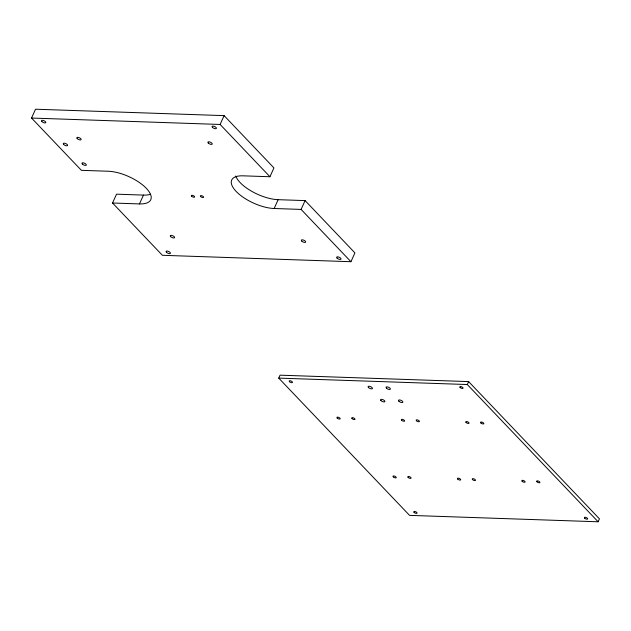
<?xml version="1.0" encoding="UTF-8"?>
<svg xmlns="http://www.w3.org/2000/svg" width="631" height="631" viewBox="0 0 631 631"><rect width="100%" height="100%" fill="white"/><g stroke="black" fill="none" stroke-linecap="round" stroke-linejoin="round"><path stroke-width="0.95" d="M150.47 194.285A29.483 12.036 24.3 0 1 143.466 195.097L116.522 194.182L112.539 203.008L139.475 203.923A29.483 12.036 24.3 0 0 146.353 188.353A29.483 12.036 24.3 0 0 108.327 171.246L81.391 170.331L31.55 118.044L35.533 109.218L224.1 115.631L273.933 167.917L269.95 176.743L243.014 175.828A29.483 12.036 24.3 0 0 236.136 191.406A29.483 12.036 24.3 0 0 274.162 208.506L301.097 209.421L350.939 261.707L354.922 252.881L305.089 200.595L278.153 199.68A29.483 12.036 24.3 0 1 235.734 175.994M139.475 203.923L143.466 195.097M31.55 118.044L220.109 124.457L224.1 115.631M274.162 208.506L278.153 199.68M301.097 209.421L305.089 200.595M278.728 378.119L280.061 375.177L468.62 381.589L599.45 518.84L598.125 521.782L409.558 515.369L278.728 378.119L467.295 384.531L598.125 521.782M467.295 384.531L468.62 381.589M350.939 261.707L162.38 255.295L112.539 203.008M220.109 124.457L269.95 176.743M289.479 381.652A1.767 0.726 24.3 0 0 292.311 382.567A1.767 0.726 24.3 0 0 290.694 380.872A1.767 0.726 24.3 0 0 289.479 381.652M414.078 512.364A1.767 0.726 24.3 0 0 416.91 513.279A1.767 0.726 24.3 0 0 415.285 511.583A1.767 0.726 24.3 0 0 414.078 512.364M393.279 476.87A1.767 0.726 24.3 0 0 396.11 477.793A1.767 0.726 24.3 0 0 394.493 476.097A1.767 0.726 24.3 0 0 393.279 476.87M408.099 477.375A1.767 0.726 24.3 0 0 410.923 478.298A1.767 0.726 24.3 0 0 409.306 476.594A1.767 0.726 24.3 0 0 408.099 477.375M352.027 418.558A1.767 0.726 24.3 0 0 354.859 419.473A1.767 0.726 24.3 0 0 353.242 417.777A1.767 0.726 24.3 0 0 352.027 418.558M337.214 418.053A1.767 0.726 24.3 0 0 340.046 418.968A1.767 0.726 24.3 0 0 338.421 417.272A1.767 0.726 24.3 0 0 337.214 418.053M401.639 420.246A1.767 0.726 24.3 0 0 404.471 421.161A1.767 0.726 24.3 0 0 402.846 419.465A1.767 0.726 24.3 0 0 401.639 420.246M457.704 479.063A1.767 0.726 24.3 0 0 460.535 479.986A1.767 0.726 24.3 0 0 458.918 478.282A1.767 0.726 24.3 0 0 457.704 479.063M472.524 479.568A1.767 0.726 24.3 0 0 475.348 480.491A1.767 0.726 24.3 0 0 473.731 478.787A1.767 0.726 24.3 0 0 472.524 479.568M416.452 420.751A1.767 0.726 24.3 0 0 419.284 421.666A1.767 0.726 24.3 0 0 417.667 419.97A1.767 0.726 24.3 0 0 416.452 420.751M466.064 422.439A1.767 0.726 24.3 0 0 468.896 423.354A1.767 0.726 24.3 0 0 467.271 421.658A1.767 0.726 24.3 0 0 466.064 422.439M480.877 422.944A1.767 0.726 24.3 0 0 483.709 423.858A1.767 0.726 24.3 0 0 482.092 422.163A1.767 0.726 24.3 0 0 480.877 422.944M522.129 481.256A1.767 0.726 24.3 0 0 524.96 482.171A1.767 0.726 24.3 0 0 523.344 480.475A1.767 0.726 24.3 0 0 522.129 481.256M536.949 481.761A1.767 0.726 24.3 0 0 539.773 482.676A1.767 0.726 24.3 0 0 538.156 480.98A1.767 0.726 24.3 0 0 536.949 481.761M584.677 518.161A1.767 0.726 24.3 0 0 587.508 519.084A1.767 0.726 24.3 0 0 585.891 517.381A1.767 0.726 24.3 0 0 584.677 518.161M460.086 387.45A1.767 0.726 24.3 0 0 462.909 388.373A1.767 0.726 24.3 0 0 461.293 386.669A1.767 0.726 24.3 0 0 460.086 387.45M368.465 387.497A2.358 0.962 24.3 0 0 372.243 388.72A2.358 0.962 24.3 0 0 370.081 386.456A2.358 0.962 24.3 0 0 368.465 387.497M380.927 400.567A2.358 0.962 24.3 0 0 384.697 401.789A2.358 0.962 24.3 0 0 382.544 399.526A2.358 0.962 24.3 0 0 380.927 400.567M398.887 401.182A2.358 0.962 24.3 0 0 402.657 402.404A2.358 0.962 24.3 0 0 400.504 400.141A2.358 0.962 24.3 0 0 398.887 401.182M386.424 388.112A2.358 0.962 24.3 0 0 390.203 389.335A2.358 0.962 24.3 0 0 388.041 387.071A2.358 0.962 24.3 0 0 386.424 388.112M41.851 121.554A2.358 0.962 24.3 0 0 45.621 122.785A2.358 0.962 24.3 0 0 43.46 120.521A2.358 0.962 24.3 0 0 41.851 121.554M63.652 144.436A2.358 0.962 24.3 0 0 67.422 145.658A2.358 0.962 24.3 0 0 65.269 143.395A2.358 0.962 24.3 0 0 63.652 144.436M82.346 164.036A2.358 0.962 24.3 0 0 86.116 165.267A2.358 0.962 24.3 0 0 83.955 163.003A2.358 0.962 24.3 0 0 82.346 164.036M166.45 252.274A2.358 0.962 24.3 0 0 170.22 253.496A2.358 0.962 24.3 0 0 168.059 251.233A2.358 0.962 24.3 0 0 166.45 252.274M170.622 236.601A2.358 0.962 24.3 0 0 174.401 237.824A2.358 0.962 24.3 0 0 172.239 235.56A2.358 0.962 24.3 0 0 170.622 236.601M77.179 138.568A2.358 0.962 24.3 0 0 80.949 139.79A2.358 0.962 24.3 0 0 78.788 137.526A2.358 0.962 24.3 0 0 77.179 138.568M212.45 127.359A2.358 0.962 24.3 0 0 216.22 128.582A2.358 0.962 24.3 0 0 214.067 126.318A2.358 0.962 24.3 0 0 212.45 127.359M208.269 143.024A2.358 0.962 24.3 0 0 212.048 144.254A2.358 0.962 24.3 0 0 209.886 141.991A2.358 0.962 24.3 0 0 208.269 143.024M191.635 196.217A1.767 0.726 24.3 0 0 194.466 197.132A1.767 0.726 24.3 0 0 192.849 195.436A1.767 0.726 24.3 0 0 191.635 196.217M200.619 196.517A1.767 0.726 24.3 0 0 203.45 197.44A1.767 0.726 24.3 0 0 201.825 195.736A1.767 0.726 24.3 0 0 200.619 196.517M301.721 241.066A2.358 0.962 24.3 0 0 305.491 242.288A2.358 0.962 24.3 0 0 303.337 240.025A2.358 0.962 24.3 0 0 301.721 241.066M337.049 258.071A2.358 0.962 24.3 0 0 340.819 259.294A2.358 0.962 24.3 0 0 338.666 257.03A2.358 0.962 24.3 0 0 337.049 258.071"/></g></svg>
